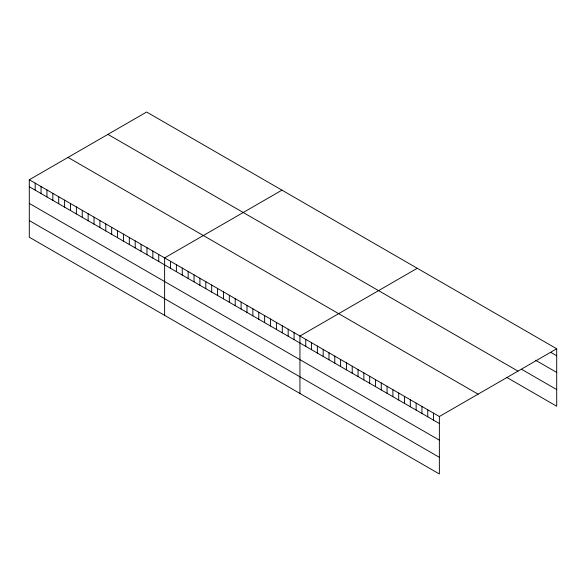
<?xml version="1.0" encoding="UTF-8"?>
<svg xmlns="http://www.w3.org/2000/svg" width="586" height="586" viewBox="0 0 586 586"><rect width="100%" height="100%" fill="white"/><g stroke="black" fill="none" stroke-linecap="round" stroke-linejoin="round"><path stroke-width="0.88" d="M29.3 179.763L439.368 416.514L439.368 473.979L29.3 237.227L29.3 179.763L146.632 112.021L556.7 348.773L556.7 406.237L506.597 377.311M281.954 190.15L164.622 257.891L164.622 315.356M417.276 268.271L299.944 336.012L299.944 393.484M439.368 416.514L556.7 348.773M550.891 352.413L556.7 355.768M535.641 360.265L556.7 372.418M521.848 369.458L556.7 389.58M107.912 134.377L517.98 371.121M68.02 157.407L478.088 394.158M29.3 186.758L439.368 423.51M29.3 203.415L439.368 440.159M29.3 220.57L439.368 457.322M433.559 413.159L433.559 420.155M427.751 409.804L427.751 416.8M421.942 406.45L421.942 413.445M416.133 403.095L416.133 410.09M410.317 399.74L410.317 406.735M404.508 396.385L404.508 403.38M398.7 393.03L398.7 400.026M392.891 389.683L392.891 396.671M387.082 386.328L387.082 393.323M381.274 382.973L381.274 389.968M375.465 379.618L375.465 386.613M369.656 376.263L369.656 383.259M363.847 372.908L363.847 379.904M358.039 369.554L358.039 376.549M352.23 366.199L352.23 373.194M346.421 362.844L346.421 369.839M340.613 359.496L340.613 366.492M334.796 356.142L334.796 363.137M328.988 352.787L328.988 359.782M323.179 349.432L323.179 356.427M317.37 346.077L317.37 353.072M311.562 342.722L311.562 349.717M305.753 339.367L305.753 346.363M294.062 332.621L294.062 339.616M288.18 329.222L288.18 336.218M282.291 325.823L282.291 332.819M276.409 322.432L276.409 329.42M270.527 319.033L270.527 326.028M264.645 315.634L264.645 322.63M258.763 312.235L258.763 319.231M252.874 308.844L252.874 315.839M246.992 305.445L246.992 312.441M241.11 302.046L241.11 309.042M235.228 298.648L235.228 305.643M229.338 295.256L229.338 302.251M223.456 291.857L223.456 298.853M217.574 288.459L217.574 295.454M211.693 285.06L211.693 292.055M205.811 281.668L205.811 288.664M199.921 278.269L199.921 285.265M194.039 274.871L194.039 281.866M188.157 271.479L188.157 278.467M182.275 268.08L182.275 275.076M176.386 264.682L176.386 271.677M170.504 261.283L170.504 268.278M158.74 254.492L158.74 261.488M152.858 251.094L152.858 258.089M146.969 247.695L146.969 254.69M141.087 244.303L141.087 251.299M135.205 240.905L135.205 247.9M129.323 237.506L129.323 244.501M123.434 234.107L123.434 241.102M117.552 230.716L117.552 237.711M111.67 227.317L111.67 234.312M105.788 223.918L105.788 230.913M99.906 220.526L99.906 227.515M94.016 217.128L94.016 224.123M88.134 213.729L88.134 220.724M82.252 210.33L82.252 217.325M76.37 206.939L76.37 213.934M70.488 203.54L70.488 210.535M64.599 200.141L64.599 207.136M58.717 196.742L58.717 203.738M52.835 193.351L52.835 200.346M46.953 189.952L46.953 196.947M41.064 186.553L41.064 193.548M35.182 183.154L35.182 190.15"/></g></svg>
